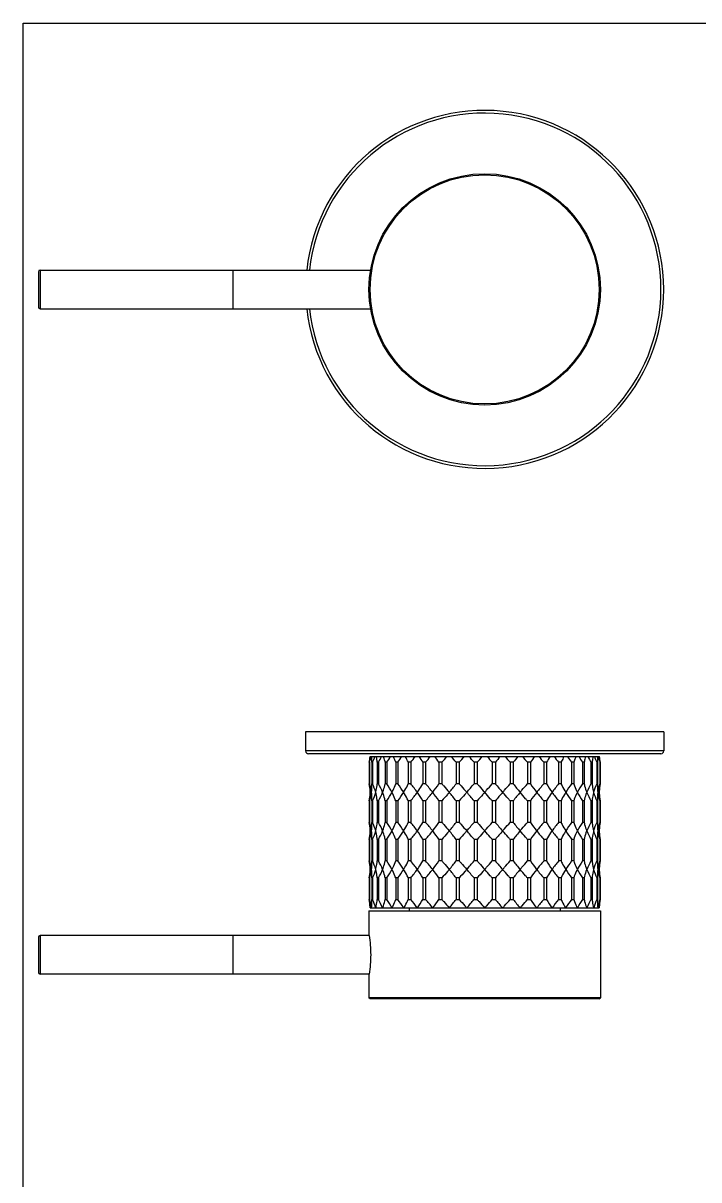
# Model space of a CAD drawing. Header units: millimetres. Extents: x 0 to 594, y 0 to 420.
# Drawn here: x 0 to 122.7, y 210 to 420 of the extents above; entities that cross this region are included whole.
import ezdxf

# ---------------------------------------------------------------- set-up
doc = ezdxf.new("R2010")
doc.units = ezdxf.units.MM
doc.header["$LTSCALE"] = 32.67
doc.layers.get('0').update_dxf_attribs({"linetype": 'CONTINUOUS'})
doc.layers.add('00_COMPONENTI', color=7, linetype='CONTINUOUS')

msp = doc.modelspace()

# ---------------------------------------------------------------- linework, layer by layer
at = {"color": 7, "linetype": 'Continuous'}
for p, q in [((0, 0), (0, 420)), ((0, 420), (594, 420))]:
    msp.add_line(p, q, dxfattribs=at)
at = {"layer": '00_COMPONENTI', "color": 7, "linetype": 'Continuous'}
for p, q in [((2.79, 374.86), (2.79, 368.46)), ((3.09, 375.16), (63.09, 375.16)), ((3.09, 368.16), (63.09, 368.16)), ((51.29, 291.36), (51.29, 287.86)), ((116.29, 291.36), (51.29, 291.36)), ((116.29, 291.36), (116.29, 287.86)), ((115.79, 287.36), (51.79, 287.36)), ((62.84, 285.82), (62.84, 281.89)), ((62.88, 285.82), (62.84, 285.82)), ((62.88, 285.82), (62.88, 281.89)), ((62.98, 286.86), (104.61, 286.86)), ((63.31, 285.82), (63.31, 281.89)), ((63.44, 285.82), (63.31, 285.82)), ((63.44, 285.82), (63.44, 281.89)), ((64.28, 285.82), (64.28, 281.89)), ((64.5, 285.82), (64.28, 285.82)), ((64.5, 285.82), (64.5, 281.89)), ((65.74, 285.82), (65.74, 281.89)), ((66.04, 285.82), (65.74, 285.82)), ((66.04, 285.82), (66.04, 281.89)), ((67.64, 285.82), (67.64, 281.89)), ((68.01, 285.82), (67.64, 285.82)), ((68.01, 285.82), (68.01, 281.89)), ((69.93, 285.82), (69.93, 281.89)), ((70.37, 285.82), (69.93, 285.82)), ((70.37, 285.82), (70.37, 281.89)), ((72.57, 285.82), (72.57, 281.89)), ((73.07, 285.82), (72.57, 285.82)), ((73.07, 285.82), (73.07, 281.89)), ((75.49, 285.82), (75.49, 281.89)), ((76.02, 285.82), (75.49, 285.82)), ((76.02, 285.82), (76.02, 281.89)), ((78.61, 285.82), (78.61, 281.89)), ((79.17, 285.82), (78.61, 285.82)), ((79.17, 285.82), (79.17, 281.89)), ((81.86, 285.82), (81.86, 281.89)), ((82.43, 285.82), (81.86, 285.82)), ((82.43, 285.82), (82.43, 281.89)), ((85.15, 285.82), (85.15, 281.89)), ((85.73, 285.82), (85.15, 285.82)), ((85.73, 285.82), (85.73, 281.89)), ((88.41, 285.82), (88.41, 281.89)), ((88.98, 285.82), (88.41, 285.82)), ((88.98, 285.82), (88.98, 281.89)), ((91.56, 285.82), (91.56, 281.89)), ((92.09, 285.82), (91.56, 285.82)), ((92.09, 285.82), (92.09, 281.89)), ((94.52, 285.82), (94.52, 281.89)), ((95.01, 285.82), (94.52, 285.82)), ((95.01, 285.82), (95.01, 281.89)), ((97.21, 285.82), (97.21, 281.89)), ((97.65, 285.82), (97.21, 285.82)), ((97.65, 285.82), (97.65, 281.89)), ((99.57, 285.82), (99.57, 281.89)), ((99.95, 285.82), (99.57, 285.82)), ((99.95, 285.82), (99.95, 281.89)), ((101.54, 285.82), (101.54, 281.89)), ((101.85, 285.82), (101.54, 285.82)), ((101.85, 285.82), (101.85, 281.89)), ((103.08, 285.82), (103.08, 281.89)), ((103.3, 285.82), (103.08, 285.82)), ((103.3, 285.82), (103.3, 281.89)), ((104.14, 285.82), (104.14, 281.89)), ((104.28, 285.82), (104.14, 285.82)), ((104.28, 285.82), (104.28, 281.89)), ((104.7, 285.82), (104.7, 281.89)), ((104.75, 285.82), (104.7, 285.82)), ((104.75, 285.82), (104.75, 281.89)), ((62.88, 281.89), (62.84, 281.89)), ((63.44, 281.89), (63.31, 281.89)), ((64.5, 281.89), (64.28, 281.89)), ((66.04, 281.89), (65.74, 281.89)), ((68.01, 281.89), (67.64, 281.89)), ((70.37, 281.89), (69.93, 281.89)), ((73.07, 281.89), (72.57, 281.89)), ((76.02, 281.89), (75.49, 281.89)), ((79.17, 281.89), (78.61, 281.89)), ((82.43, 281.89), (81.86, 281.89)), ((85.73, 281.89), (85.15, 281.89)), ((88.98, 281.89), (88.41, 281.89)), ((92.09, 281.89), (91.56, 281.89)), ((95.01, 281.89), (94.52, 281.89)), ((97.65, 281.89), (97.21, 281.89)), ((99.95, 281.89), (99.57, 281.89)), ((101.85, 281.89), (101.54, 281.89)), ((103.3, 281.89), (103.08, 281.89)), ((104.28, 281.89), (104.14, 281.89)), ((104.75, 281.89), (104.7, 281.89)), ((62.84, 278.82), (62.84, 274.89)), ((62.88, 278.82), (62.84, 278.82)), ((62.88, 278.82), (62.88, 274.89)), ((63.31, 278.82), (63.31, 274.89)), ((63.44, 278.82), (63.31, 278.82)), ((63.44, 278.82), (63.44, 274.89)), ((64.28, 278.82), (64.28, 274.89)), ((64.5, 278.82), (64.28, 278.82)), ((64.5, 278.82), (64.5, 274.89)), ((65.74, 278.82), (65.74, 274.89)), ((66.04, 278.82), (65.74, 278.82)), ((66.04, 278.82), (66.04, 274.89)), ((67.64, 278.82), (67.64, 274.89)), ((68.01, 278.82), (67.64, 278.82)), ((68.01, 278.82), (68.01, 274.89)), ((69.93, 278.82), (69.93, 274.89)), ((70.37, 278.82), (69.93, 278.82)), ((70.37, 278.82), (70.37, 274.89)), ((72.57, 278.82), (72.57, 274.89)), ((73.07, 278.82), (72.57, 278.82)), ((73.07, 278.82), (73.07, 274.89)), ((75.49, 278.82), (75.49, 274.89)), ((76.02, 278.82), (75.49, 278.82)), ((76.02, 278.82), (76.02, 274.89)), ((78.61, 278.82), (78.61, 274.89)), ((79.17, 278.82), (78.61, 278.82)), ((79.17, 278.82), (79.17, 274.89)), ((81.86, 278.82), (81.86, 274.89)), ((82.43, 278.82), (81.86, 278.82)), ((82.43, 278.82), (82.43, 274.89)), ((85.15, 278.82), (85.15, 274.89)), ((85.73, 278.82), (85.15, 278.82)), ((85.73, 278.82), (85.73, 274.89)), ((88.41, 278.82), (88.41, 274.89)), ((88.98, 278.82), (88.41, 278.82)), ((88.98, 278.82), (88.98, 274.89)), ((91.56, 278.82), (91.56, 274.89)), ((92.09, 278.82), (91.56, 278.82)), ((92.09, 278.82), (92.09, 274.89)), ((94.52, 278.82), (94.52, 274.89)), ((95.01, 278.82), (94.52, 278.82)), ((95.01, 278.82), (95.01, 274.89)), ((97.21, 278.82), (97.21, 274.89)), ((97.65, 278.82), (97.21, 278.82)), ((97.65, 278.82), (97.65, 274.89)), ((99.57, 278.82), (99.57, 274.89)), ((99.95, 278.82), (99.57, 278.82)), ((99.95, 278.82), (99.95, 274.89)), ((101.54, 278.82), (101.54, 274.89)), ((101.85, 278.82), (101.54, 278.82)), ((101.85, 278.82), (101.85, 274.89)), ((103.08, 278.82), (103.08, 274.89)), ((103.3, 278.82), (103.08, 278.82)), ((103.3, 278.82), (103.3, 274.89)), ((104.14, 278.82), (104.14, 274.89)), ((104.28, 278.82), (104.14, 278.82)), ((104.28, 278.82), (104.28, 274.89)), ((104.7, 278.82), (104.7, 274.89)), ((104.75, 278.82), (104.7, 278.82)), ((104.75, 278.82), (104.75, 274.89)), ((62.88, 274.89), (62.84, 274.89)), ((63.44, 274.89), (63.31, 274.89)), ((64.5, 274.89), (64.28, 274.89)), ((66.04, 274.89), (65.74, 274.89)), ((68.01, 274.89), (67.64, 274.89)), ((70.37, 274.89), (69.93, 274.89)), ((73.07, 274.89), (72.57, 274.89)), ((76.02, 274.89), (75.49, 274.89)), ((79.17, 274.89), (78.61, 274.89)), ((82.43, 274.89), (81.86, 274.89)), ((85.73, 274.89), (85.15, 274.89)), ((88.98, 274.89), (88.41, 274.89)), ((92.09, 274.89), (91.56, 274.89)), ((95.01, 274.89), (94.52, 274.89)), ((97.65, 274.89), (97.21, 274.89)), ((99.95, 274.89), (99.57, 274.89)), ((101.85, 274.89), (101.54, 274.89)), ((103.3, 274.89), (103.08, 274.89)), ((104.28, 274.89), (104.14, 274.89)), ((104.75, 274.89), (104.7, 274.89)), ((62.84, 271.82), (62.84, 267.89)), ((62.88, 271.82), (62.84, 271.82)), ((62.88, 271.82), (62.88, 267.89)), ((63.31, 271.82), (63.31, 267.89)), ((63.44, 271.82), (63.31, 271.82)), ((63.44, 271.82), (63.44, 267.89)), ((64.28, 271.82), (64.28, 267.89)), ((64.5, 271.82), (64.28, 271.82)), ((64.5, 271.82), (64.5, 267.89)), ((65.74, 271.82), (65.74, 267.89)), ((66.04, 271.82), (65.74, 271.82)), ((66.04, 271.82), (66.04, 267.89)), ((67.64, 271.82), (67.64, 267.89)), ((68.01, 271.82), (67.64, 271.82)), ((68.01, 271.82), (68.01, 267.89)), ((69.93, 271.82), (69.93, 267.89)), ((70.37, 271.82), (69.93, 271.82)), ((70.37, 271.82), (70.37, 267.89)), ((72.57, 271.82), (72.57, 267.89)), ((73.07, 271.82), (72.57, 271.82)), ((73.07, 271.82), (73.07, 267.89)), ((75.49, 271.82), (75.49, 267.89)), ((76.02, 271.82), (75.49, 271.82)), ((76.02, 271.82), (76.02, 267.89)), ((78.61, 271.82), (78.61, 267.89)), ((79.17, 271.82), (78.61, 271.82)), ((79.17, 271.82), (79.17, 267.89)), ((81.86, 271.82), (81.86, 267.89)), ((82.43, 271.82), (81.86, 271.82)), ((82.43, 271.82), (82.43, 267.89)), ((85.15, 271.82), (85.15, 267.89)), ((85.73, 271.82), (85.15, 271.82)), ((85.73, 271.82), (85.73, 267.89)), ((88.41, 271.82), (88.41, 267.89)), ((88.98, 271.82), (88.41, 271.82)), ((88.98, 271.82), (88.98, 267.89)), ((91.56, 271.82), (91.56, 267.89)), ((92.09, 271.82), (91.56, 271.82)), ((92.09, 271.82), (92.09, 267.89)), ((94.52, 271.82), (94.52, 267.89)), ((95.01, 271.82), (94.52, 271.82)), ((95.01, 271.82), (95.01, 267.89)), ((97.21, 271.82), (97.21, 267.89)), ((97.65, 271.82), (97.21, 271.82)), ((97.65, 271.82), (97.65, 267.89)), ((99.57, 271.82), (99.57, 267.89)), ((99.95, 271.82), (99.57, 271.82)), ((99.95, 271.82), (99.95, 267.89)), ((101.54, 271.82), (101.54, 267.89)), ((101.85, 271.82), (101.54, 271.82)), ((101.85, 271.82), (101.85, 267.89)), ((103.08, 271.82), (103.08, 267.89)), ((103.3, 271.82), (103.08, 271.82)), ((103.3, 271.82), (103.3, 267.89)), ((104.14, 271.82), (104.14, 267.89)), ((104.28, 271.82), (104.14, 271.82)), ((104.28, 271.82), (104.28, 267.89)), ((104.7, 271.82), (104.7, 267.89)), ((104.75, 271.82), (104.7, 271.82)), ((104.75, 271.82), (104.75, 267.89)), ((62.88, 267.89), (62.84, 267.89)), ((63.44, 267.89), (63.31, 267.89)), ((64.5, 267.89), (64.28, 267.89)), ((66.04, 267.89), (65.74, 267.89)), ((68.01, 267.89), (67.64, 267.89)), ((70.37, 267.89), (69.93, 267.89)), ((73.07, 267.89), (72.57, 267.89)), ((76.02, 267.89), (75.49, 267.89)), ((79.17, 267.89), (78.61, 267.89)), ((82.43, 267.89), (81.86, 267.89)), ((85.73, 267.89), (85.15, 267.89)), ((88.98, 267.89), (88.41, 267.89)), ((92.09, 267.89), (91.56, 267.89)), ((95.01, 267.89), (94.52, 267.89)), ((97.65, 267.89), (97.21, 267.89)), ((99.95, 267.89), (99.57, 267.89)), ((101.85, 267.89), (101.54, 267.89)), ((103.3, 267.89), (103.08, 267.89)), ((104.28, 267.89), (104.14, 267.89)), ((104.75, 267.89), (104.7, 267.89)), ((62.84, 264.82), (62.84, 260.89)), ((62.88, 264.82), (62.84, 264.82)), ((62.88, 264.82), (62.88, 260.89)), ((63.31, 264.82), (63.31, 260.89)), ((63.44, 264.82), (63.31, 264.82)), ((63.44, 264.82), (63.44, 260.89)), ((64.28, 264.82), (64.28, 260.89)), ((64.5, 264.82), (64.28, 264.82)), ((64.5, 264.82), (64.5, 260.89)), ((65.74, 264.82), (65.74, 260.89)), ((66.04, 264.82), (65.74, 264.82)), ((66.04, 264.82), (66.04, 260.89)), ((67.64, 264.82), (67.64, 260.89)), ((68.01, 264.82), (67.64, 264.82)), ((68.01, 264.82), (68.01, 260.89)), ((69.93, 264.82), (69.93, 260.89)), ((70.37, 264.82), (69.93, 264.82)), ((70.37, 264.82), (70.37, 260.89)), ((72.57, 264.82), (72.57, 260.89)), ((73.07, 264.82), (72.57, 264.82)), ((73.07, 264.82), (73.07, 260.89)), ((75.49, 264.82), (75.49, 260.89)), ((76.02, 264.82), (75.49, 264.82)), ((76.02, 264.82), (76.02, 260.89)), ((78.61, 264.82), (78.61, 260.89)), ((79.17, 264.82), (78.61, 264.82)), ((79.17, 264.82), (79.17, 260.89)), ((81.86, 264.82), (81.86, 260.89)), ((82.43, 264.82), (81.86, 264.82)), ((82.43, 264.82), (82.43, 260.89)), ((85.15, 264.82), (85.15, 260.89)), ((85.73, 264.82), (85.15, 264.82)), ((85.73, 264.82), (85.73, 260.89)), ((88.41, 264.82), (88.41, 260.89)), ((88.98, 264.82), (88.41, 264.82)), ((88.98, 264.82), (88.98, 260.89)), ((91.56, 264.82), (91.56, 260.89)), ((92.09, 264.82), (91.56, 264.82)), ((92.09, 264.82), (92.09, 260.89)), ((94.52, 264.82), (94.52, 260.89)), ((95.01, 264.82), (94.52, 264.82)), ((95.01, 264.82), (95.01, 260.89)), ((97.21, 264.82), (97.21, 260.89)), ((97.65, 264.82), (97.21, 264.82)), ((97.65, 264.82), (97.65, 260.89)), ((99.57, 264.82), (99.57, 260.89)), ((99.95, 264.82), (99.57, 264.82)), ((99.95, 264.82), (99.95, 260.89)), ((101.54, 264.82), (101.54, 260.89)), ((101.85, 264.82), (101.54, 264.82)), ((101.85, 264.82), (101.85, 260.89)), ((103.08, 264.82), (103.08, 260.89)), ((103.3, 264.82), (103.08, 264.82)), ((103.3, 264.82), (103.3, 260.89)), ((104.14, 264.82), (104.14, 260.89)), ((104.28, 264.82), (104.14, 264.82)), ((104.28, 264.82), (104.28, 260.89)), ((104.7, 264.82), (104.7, 260.89)), ((104.75, 264.82), (104.7, 264.82)), ((104.75, 264.82), (104.75, 260.89)), ((62.84, 260.89), (62.88, 260.89)), ((63.31, 260.89), (63.44, 260.89)), ((64.28, 260.89), (64.5, 260.89)), ((65.74, 260.89), (66.04, 260.89)), ((67.64, 260.89), (68.01, 260.89)), ((69.93, 260.89), (70.37, 260.89)), ((72.57, 260.89), (73.07, 260.89)), ((75.49, 260.89), (76.02, 260.89)), ((78.61, 260.89), (79.17, 260.89)), ((81.86, 260.89), (82.43, 260.89)), ((85.15, 260.89), (85.73, 260.89)), ((88.41, 260.89), (88.98, 260.89)), ((91.56, 260.89), (92.09, 260.89)), ((94.52, 260.89), (95.01, 260.89)), ((97.21, 260.89), (97.65, 260.89)), ((99.57, 260.89), (99.95, 260.89)), ((101.54, 260.89), (101.85, 260.89)), ((103.08, 260.89), (103.3, 260.89)), ((104.14, 260.89), (104.28, 260.89)), ((104.7, 260.89), (104.75, 260.89)), ((62.79, 258.86), (62.79, 254.41)), ((62.79, 258.86), (104.79, 258.86)), ((62.99, 259.39), (63.24, 259.39)), ((63.14, 259.36), (104.45, 259.36)), ((63.25, 259.39), (64, 259.39)), ((64.02, 259.39), (65.24, 259.39)), ((65.27, 259.39), (66.95, 259.39)), ((66.98, 259.39), (69.06, 259.39)), ((69.11, 259.39), (71.54, 259.39)), ((70.09, 259.36), (70.09, 258.86)), ((71.59, 259.39), (74.32, 259.39)), ((74.38, 259.39), (77.33, 259.39)), ((77.4, 259.39), (80.51, 259.39)), ((80.57, 259.39), (83.76, 259.39)), ((83.82, 259.39), (87.01, 259.39)), ((87.08, 259.39), (90.19, 259.39)), ((90.25, 259.39), (93.21, 259.39)), ((93.26, 259.39), (95.99, 259.39)), ((96.04, 259.39), (98.48, 259.39)), ((97.49, 259.36), (97.49, 258.86)), ((98.52, 259.39), (100.6, 259.39)), ((100.64, 259.39), (102.31, 259.39)), ((102.34, 259.39), (103.56, 259.39)), ((103.58, 259.39), (104.33, 259.39)), ((104.34, 259.39), (104.59, 259.39)), ((104.79, 258.86), (104.79, 243.06)), ((62.8, 254.36), (3.09, 254.36)), ((62.79, 254.41), (62.8, 254.36)), ((2.79, 254.06), (2.79, 247.66)), ((62.8, 247.36), (3.09, 247.36)), ((62.8, 247.36), (62.79, 247.31)), ((62.79, 247.31), (62.79, 243.06)), ((62.99, 242.86), (62.79, 243.06)), ((104.79, 243.06), (62.79, 243.06)), ((104.59, 242.86), (62.99, 242.86)), ((104.59, 242.86), (104.79, 243.06))]:
    msp.add_line(p, q, dxfattribs=at)
at = {"layer": '00_COMPONENTI', "color": 9, "linetype": 'Continuous'}
for p, q in [((3.09, 375.16), (3.09, 368.16)), ((38.09, 375.16), (38.09, 368.16)), ((116.29, 287.86), (51.29, 287.86)), ((3.09, 254.36), (3.09, 247.36)), ((38.09, 254.36), (38.09, 247.36))]:
    msp.add_line(p, q, dxfattribs=at)
at = {"layer": '00_COMPONENTI', "color": 7, "linetype": 'Continuous'}
for radius in [21, 20.8]:
    msp.add_circle((83.79, 371.66), radius, dxfattribs=at)
for centre, radius, start, end in [((83.79, 371.66), 32.5, 186.1825, 173.8175), ((3.09, 374.86), 0.3, 90, 180), ((3.09, 368.46), 0.3, 180, 270), ((51.79, 287.86), 0.5, 180, 270), ((115.79, 287.86), 0.5, 270, 360), ((55.49, 287.34), 7.5, 348.3194, 356.3175), ((55.19, 288.47), 8.14, 341.0075, 348.5732), ((55.7, 286.29), 7.62, 0.0096, 4.2482), ((56.07, 286.29), 7.25, 356.277, 0.0172), ((54.97, 289.83), 9.38, 334.6766, 341.5055), ((54.75, 291.58), 11.33, 329.4506, 335.3682), ((54.42, 293.87), 14.14, 325.3018, 330.2674), ((53.74, 296.92), 18.08, 322.1407, 326.1912), ((55.62, 278.88), 15.91, 25.8713, 30.0993), ((52.26, 301.1), 23.7, 319.8661, 323.0689), ((53.09, 274.12), 22.73, 30.9803, 34.0794), ((49.01, 307.19), 32.18, 318.3912, 320.814), ((46.63, 265.59), 35.25, 35.0321, 37.1162), ((41.46, 317.33), 46.77, 317.6546, 319.3495), ((28.08, 246.19), 64.21, 38.1129, 39.2977), ((21.91, 338.1), 77.54, 317.608, 318.6364), ((-74.4, 153.22), 204.94, 40.3184, 40.6995), ((-115.72, 462.39), 265.41, 318.2979, 318.5969), ((251.29, 434.01), 222.62, 221.3744, 221.7308), ((225.86, 166.99), 183.73, 139.2785, 139.7036), ((145.68, 338.1), 77.54, 221.3636, 222.392), ((138.64, 246.88), 63.11, 140.692, 141.8975), ((124.93, 316.27), 45.18, 220.6205, 222.3753), ((121.14, 265.45), 35.48, 142.8906, 144.9611), ((118.08, 306.76), 31.52, 219.1607, 221.6342), ((114.86, 273.89), 23.16, 145.9498, 148.9905), ((115.12, 300.93), 23.44, 216.9131, 220.1519), ((113.79, 296.87), 18.01, 213.8, 217.8681), ((113.17, 293.87), 14.14, 209.733, 214.6979), ((112.86, 291.59), 11.35, 204.6379, 210.5432), ((112.63, 289.84), 9.39, 198.498, 205.3198), ((111.95, 286.29), 7.68, 175.7693, 179.973), ((111.51, 286.29), 7.25, 179.9828, 183.723), ((112.37, 288.46), 8.11, 191.4151, 199.0042), ((112.09, 287.34), 7.5, 183.6825, 191.6806), ((55.48, 280.37), 7.51, 1.2292, 11.6881), ((55.2, 279.25), 8.13, 7.8493, 18.9993), ((56.07, 281.42), 7.25, 359.9827, 3.723), ((54.98, 277.89), 9.36, 15.2808, 25.3239), ((54.77, 276.15), 11.3, 21.8571, 30.5487), ((54.44, 273.86), 14.11, 27.4108, 34.6997), ((53.76, 270.81), 18.06, 31.9192, 37.8643), ((52.26, 266.62), 23.7, 35.4409, 40.1423), ((48.97, 260.48), 32.24, 38.0633, 41.6199), ((46.42, 302.28), 35.51, 321.873, 324.9604), ((30.75, 319.39), 60.8, 320.0589, 321.9219), ((-36.76, 382.33), 155.43, 318.9986, 319.7447), ((222.57, 397.97), 179.45, 220.3052, 220.9515), ((138.31, 320.58), 62.69, 218.1062, 219.913), ((121.08, 302.22), 35.41, 215.0351, 218.1315), ((119.3, 259.91), 33.12, 138.4277, 141.889), ((114.87, 293.83), 23.17, 210.996, 215.541), ((115.56, 266.43), 23.99, 139.8868, 144.5301), ((113.86, 270.79), 18.1, 142.1419, 148.0746), ((113.09, 273.9), 14.04, 145.2837, 152.6059), ((112.74, 276.19), 11.22, 149.4199, 158.1742), ((112.55, 277.91), 9.31, 154.6492, 164.7461), ((111.51, 281.42), 7.25, 176.277, 180.0173), ((112.01, 281.42), 7.75, 180.0295, 187.919), ((112.4, 279.25), 8.14, 161.0068, 172.1447), ((112.1, 280.37), 7.51, 168.3119, 178.7708), ((55.48, 280.34), 7.51, 348.3119, 358.7708), ((55.19, 281.47), 8.14, 341.0068, 352.1447), ((55.26, 280.36), 7.73, 358.6942, 1.3058), ((55.58, 279.29), 7.75, 0.0295, 7.919), ((55.03, 282.81), 9.31, 334.6492, 344.7461), ((54.85, 284.53), 11.22, 329.4199, 338.1742), ((54.5, 286.82), 14.04, 325.2837, 332.6059), ((53.73, 289.93), 18.1, 322.1419, 328.0746), ((52.02, 294.28), 23.99, 319.8868, 324.5301), ((52.71, 266.89), 23.17, 30.996, 35.541), ((48.29, 300.8), 33.12, 318.4277, 321.889), ((46.5, 258.5), 35.41, 35.0351, 38.1315), ((29.28, 240.13), 62.69, 38.1062, 39.913), ((-54.99, 162.75), 179.45, 40.3052, 40.9515), ((204.35, 178.38), 155.43, 138.9986, 139.7447), ((136.84, 241.32), 60.8, 140.0589, 141.9219), ((121.17, 258.43), 35.51, 141.873, 144.9604), ((118.62, 300.23), 32.24, 218.0633, 221.6199), ((115.32, 294.1), 23.7, 215.4409, 220.1423), ((113.83, 289.91), 18.06, 211.9192, 217.8643), ((113.14, 286.85), 14.11, 207.4108, 214.6997), ((112.81, 284.56), 11.3, 201.8571, 210.5487), ((112.6, 282.82), 9.36, 195.2808, 205.3239), ((112.39, 281.47), 8.13, 187.8493, 198.9993), ((112.32, 280.36), 7.73, 178.6942, 181.3058), ((112.1, 280.34), 7.51, 181.2292, 191.6881), ((56.07, 279.29), 7.25, 356.277, 0.0173), ((111.51, 279.29), 7.25, 179.9827, 183.723), ((55.48, 273.37), 7.51, 1.2292, 11.6881), ((55.48, 273.34), 7.51, 348.3119, 358.7708), ((55.2, 272.25), 8.13, 7.8493, 18.9993), ((55.19, 274.47), 8.14, 341.0068, 352.1447), ((55.26, 273.36), 7.73, 358.6942, 1.3058), ((55.58, 272.29), 7.75, 0.0295, 7.919), ((56.07, 274.42), 7.25, 359.9827, 3.723), ((54.98, 270.89), 9.36, 15.2808, 25.3239), ((55.03, 275.81), 9.31, 334.6492, 344.7461), ((54.77, 269.15), 11.3, 21.8571, 30.5487), ((54.85, 277.53), 11.22, 329.4199, 338.1742), ((54.44, 266.86), 14.11, 27.4108, 34.6997), ((54.5, 279.82), 14.04, 325.2837, 332.6059), ((53.76, 263.81), 18.06, 31.9192, 37.8643), ((53.73, 282.93), 18.1, 322.1419, 328.0746), ((52.26, 259.62), 23.7, 35.4409, 40.1423), ((52.02, 287.28), 23.99, 319.8868, 324.5301), ((52.71, 259.89), 23.17, 30.996, 35.541), ((48.97, 253.48), 32.24, 38.0633, 41.6199), ((48.29, 293.8), 33.12, 318.4277, 321.889), ((46.42, 295.28), 35.51, 321.873, 324.9604), ((46.5, 251.5), 35.41, 35.0351, 38.1315), ((30.75, 312.39), 60.8, 320.0589, 321.9219), ((29.28, 233.13), 62.69, 38.1062, 39.913), ((-36.76, 375.33), 155.43, 318.9986, 319.7447), ((-54.99, 155.75), 179.45, 40.3052, 40.9515), ((222.57, 390.97), 179.45, 220.3052, 220.9515), ((204.35, 171.38), 155.43, 138.9986, 139.7447), ((138.31, 313.58), 62.69, 218.1062, 219.913), ((136.84, 234.32), 60.8, 140.0589, 141.9219), ((121.08, 295.22), 35.41, 215.0351, 218.1315), ((121.17, 251.43), 35.51, 141.873, 144.9604), ((119.3, 252.91), 33.12, 138.4277, 141.889), ((118.62, 293.23), 32.24, 218.0633, 221.6199), ((114.87, 286.83), 23.17, 210.996, 215.541), ((115.56, 259.43), 23.99, 139.8868, 144.5301), ((115.32, 287.1), 23.7, 215.4409, 220.1423), ((113.86, 263.79), 18.1, 142.1419, 148.0746), ((113.83, 282.91), 18.06, 211.9192, 217.8643), ((113.09, 266.9), 14.04, 145.2837, 152.6059), ((113.14, 279.85), 14.11, 207.4108, 214.6997), ((112.74, 269.19), 11.22, 149.4199, 158.1742), ((112.81, 277.56), 11.3, 201.8571, 210.5487), ((112.55, 270.91), 9.31, 154.6492, 164.7461), ((112.6, 275.82), 9.36, 195.2808, 205.3239), ((111.51, 274.42), 7.25, 176.277, 180.0173), ((112.01, 274.42), 7.75, 180.0295, 187.919), ((112.4, 272.25), 8.14, 161.0068, 172.1447), ((112.39, 274.47), 8.13, 187.8493, 198.9993), ((112.1, 273.37), 7.51, 168.3119, 178.7708), ((112.32, 273.36), 7.73, 178.6942, 181.3058), ((112.1, 273.34), 7.51, 181.2292, 191.6881), ((56.07, 272.29), 7.25, 356.277, 0.0173), ((111.51, 272.29), 7.25, 179.9827, 183.723), ((55.48, 266.37), 7.51, 1.2292, 11.6881), ((55.2, 265.25), 8.13, 7.8493, 18.9993), ((56.07, 267.42), 7.25, 359.9827, 3.723), ((54.98, 263.89), 9.36, 15.2808, 25.3239), ((54.77, 262.15), 11.3, 21.8571, 30.5487), ((54.44, 259.86), 14.11, 27.4108, 34.6997), ((53.76, 256.81), 18.06, 31.9192, 37.8643), ((52.26, 252.62), 23.7, 35.4409, 40.1423), ((48.97, 246.48), 32.24, 38.0633, 41.6199), ((46.42, 288.28), 35.51, 321.873, 324.9604), ((30.75, 305.39), 60.8, 320.0589, 321.9219), ((-36.76, 368.33), 155.43, 318.9986, 319.7447), ((222.57, 383.97), 179.45, 220.3052, 220.9515), ((138.31, 306.58), 62.69, 218.1062, 219.913), ((121.08, 288.22), 35.41, 215.0351, 218.1315), ((119.3, 245.91), 33.12, 138.4277, 141.889), ((114.87, 279.83), 23.17, 210.996, 215.541), ((115.56, 252.43), 23.99, 139.8868, 144.5301), ((113.86, 256.79), 18.1, 142.1419, 148.0746), ((113.09, 259.9), 14.04, 145.2837, 152.6059), ((112.74, 262.19), 11.22, 149.4199, 158.1742), ((112.55, 263.91), 9.31, 154.6492, 164.7461), ((111.51, 267.42), 7.25, 176.277, 180.0173), ((112.01, 267.42), 7.75, 180.0295, 187.919), ((112.4, 265.25), 8.14, 161.0068, 172.1447), ((112.1, 266.37), 7.51, 168.3119, 178.7708), ((55.48, 266.34), 7.51, 348.3119, 358.7708), ((55.19, 267.47), 8.14, 341.0068, 352.1447), ((55.26, 266.36), 7.73, 358.6942, 1.3058), ((55.58, 265.29), 7.75, 0.0295, 7.919), ((56.07, 265.29), 7.25, 356.277, 0.0173), ((55.03, 268.81), 9.31, 334.6492, 344.7461), ((54.85, 270.53), 11.22, 329.4199, 338.1742), ((54.5, 272.82), 14.04, 325.2837, 332.6059), ((53.73, 275.93), 18.1, 322.1419, 328.0746), ((52.02, 280.28), 23.99, 319.8868, 324.5301), ((52.71, 252.89), 23.17, 30.996, 35.541), ((48.29, 286.8), 33.12, 318.4277, 321.889), ((46.5, 244.5), 35.41, 35.0351, 38.1315), ((29.28, 226.13), 62.69, 38.1062, 39.913), ((-54.99, 148.75), 179.45, 40.3052, 40.9515), ((204.35, 164.38), 155.43, 138.9986, 139.7447), ((136.84, 227.32), 60.8, 140.0589, 141.9219), ((121.17, 244.43), 35.51, 141.873, 144.9604), ((118.62, 286.23), 32.24, 218.0633, 221.6199), ((115.32, 280.1), 23.7, 215.4409, 220.1423), ((113.83, 275.91), 18.06, 211.9192, 217.8643), ((113.14, 272.85), 14.11, 207.4108, 214.6997), ((112.81, 270.56), 11.3, 201.8571, 210.5487), ((112.6, 268.82), 9.36, 195.2808, 205.3239), ((111.51, 265.29), 7.25, 179.9827, 183.723), ((112.39, 267.47), 8.13, 187.8493, 198.9993), ((112.32, 266.36), 7.73, 178.6942, 181.3058), ((112.1, 266.34), 7.51, 181.2292, 191.6881), ((55.49, 259.37), 7.5, 1.4729, 11.6895), ((55.2, 258.25), 8.13, 8.1117, 18.9995), ((55.48, 260.43), 7.84, 352.3981, 359.924), ((56.07, 260.42), 7.25, 359.9828, 3.7229), ((54.98, 256.89), 9.36, 15.5179, 25.3233), ((54.77, 255.15), 11.3, 22.062, 30.5481), ((54.44, 252.86), 14.11, 27.5815, 34.6994), ((53.76, 249.81), 18.06, 32.0569, 37.8645), ((52.27, 245.63), 23.68, 35.5481, 40.143), ((52.33, 273.08), 23.63, 324.6131, 328.9588), ((49.01, 239.52), 32.19, 38.1425, 41.6211), ((46.41, 281.29), 35.52, 321.9491, 324.9601), ((30.6, 298.51), 60.98, 320.1073, 321.9196), ((-38.15, 362.52), 157.25, 319.0214, 319.7411), ((223.86, 378.07), 181.14, 220.3064, 220.9312), ((138.4, 299.66), 62.82, 218.1068, 219.8663), ((121.08, 281.22), 35.4, 215.035, 218.0559), ((119.25, 238.96), 33.06, 138.4249, 141.8116), ((114.85, 272.81), 23.14, 210.9948, 215.4333), ((115.55, 245.44), 23.98, 139.8854, 144.4235), ((113.86, 249.79), 18.1, 142.1423, 147.9363), ((113.1, 252.89), 14.05, 145.2859, 152.4332), ((112.75, 255.18), 11.23, 149.4233, 157.9666), ((112.56, 256.91), 9.31, 154.6524, 164.5063), ((111.51, 260.42), 7.25, 176.2771, 180.0172), ((112, 260.42), 7.74, 180.0277, 187.6502), ((112.4, 258.25), 8.14, 161.0076, 171.8811), ((112.1, 259.37), 7.5, 168.3105, 178.5271), ((55.26, 259.36), 7.73, 0.2732, 1.5476), ((63.14, 259.66), 0.3, 241.3081, 270), ((63.25, 259.6), 0.208, 268.5981, 271.4019), ((64.01, 260.21), 0.812, 269.2908, 270.7092), ((65.26, 261.15), 1.75, 269.5173, 270.4827), ((66.96, 262.33), 2.94, 269.6272, 270.3728), ((69.08, 263.64), 4.25, 269.6901, 270.3099), ((71.57, 264.96), 5.56, 269.7292, 270.2708), ((74.35, 266.14), 6.75, 269.7541, 270.2459), ((77.36, 267.08), 7.69, 269.7696, 270.2304), ((80.54, 267.69), 8.29, 269.7781, 270.2219), ((83.79, 267.89), 8.5, 269.7809, 270.2191), ((87.05, 267.69), 8.29, 269.7781, 270.2219), ((90.22, 267.08), 7.69, 269.7696, 270.2304), ((93.23, 266.14), 6.75, 269.7541, 270.2459), ((96.02, 264.96), 5.56, 269.7292, 270.2708), ((98.5, 263.64), 4.25, 269.6901, 270.3099), ((100.62, 262.33), 2.94, 269.6272, 270.3728), ((102.32, 261.15), 1.75, 269.5173, 270.4827), ((103.57, 260.21), 0.812, 269.2908, 270.7092), ((104.34, 259.6), 0.208, 268.5981, 271.4019), ((104.45, 259.66), 0.3, 270, 298.6919), ((112.32, 259.36), 7.73, 178.4524, 179.7268), ((3.09, 254.06), 0.3, 90, 180), ((3.09, 247.66), 0.3, 180, 270)]:
    msp.add_arc(centre, radius, start, end, dxfattribs=at)
at = {"layer": '00_COMPONENTI', "color": 9, "linetype": 'Continuous'}
msp.add_arc((83.79, 371.66), 32, 186.2794, 173.7206, dxfattribs=at)
at = {"layer": '00_COMPONENTI', "color": 7, "linetype": 'Continuous'}
for points, knots in [([(64.28, 285.82), (64.27, 285.91), (64.24, 286.25), (64.18, 286.6), (64.13, 286.86)], [0, 0, 0, 0, 0.246826, 1, 1, 1, 1]), ([(65.74, 285.82), (65.72, 285.91), (65.64, 286.26), (65.53, 286.6), (65.44, 286.86)], [0, 0, 0, 0, 0.245552, 1, 1, 1, 1]), ([(67.64, 285.82), (67.61, 285.91), (67.48, 286.26), (67.33, 286.6), (67.21, 286.86)], [0, 0, 0, 0, 0.244898, 1, 1, 1, 1]), ([(98.2, 286.86), (98.15, 286.77), (97.96, 286.43), (97.78, 286.08), (97.65, 285.82)], [0, 0, 0, 0, 0.255024, 1, 1, 1, 1]), ([(100.37, 286.86), (100.33, 286.77), (100.18, 286.43), (100.04, 286.08), (99.95, 285.82)], [0, 0, 0, 0, 0.25503, 1, 1, 1, 1]), ([(102.14, 286.86), (102.11, 286.77), (102, 286.43), (101.9, 286.08), (101.85, 285.82)], [0, 0, 0, 0, 0.254465, 1, 1, 1, 1]), ([(103.45, 286.86), (103.43, 286.77), (103.37, 286.43), (103.32, 286.08), (103.3, 285.82)], [0, 0, 0, 0, 0.253286, 1, 1, 1, 1]), ([(63.25, 280.36), (63.26, 280.45), (63.3, 280.8), (63.32, 281.15), (63.32, 281.42)], [0, 0, 0, 0, 0.251731, 1, 1, 1, 1]), ([(64.01, 280.36), (64.04, 280.49), (64.17, 280.99), (64.25, 281.51), (64.28, 281.89)], [0, 0, 0, 0, 0.254829, 1, 1, 1, 1]), ([(65.26, 280.36), (65.31, 280.49), (65.5, 280.99), (65.65, 281.5), (65.74, 281.89)], [0, 0, 0, 0, 0.256391, 1, 1, 1, 1]), ([(66.96, 280.36), (67.03, 280.49), (67.28, 280.99), (67.5, 281.5), (67.64, 281.89)], [0, 0, 0, 0, 0.257074, 1, 1, 1, 1]), ([(69.08, 280.36), (69.16, 280.49), (69.47, 280.99), (69.75, 281.5), (69.93, 281.89)], [0, 0, 0, 0, 0.256969, 1, 1, 1, 1]), ([(71.57, 280.36), (71.66, 280.49), (72.01, 280.99), (72.34, 281.5), (72.57, 281.89)], [0, 0, 0, 0, 0.256272, 1, 1, 1, 1]), ([(76.02, 281.89), (76.14, 281.77), (76.59, 281.26), (77.04, 280.75), (77.36, 280.36)], [0, 0, 0, 0, 0.251681, 1, 1, 1, 1]), ([(79.17, 281.89), (79.29, 281.77), (79.75, 281.26), (80.2, 280.75), (80.54, 280.36)], [0, 0, 0, 0, 0.250222, 1, 1, 1, 1]), ([(82.43, 281.89), (82.55, 281.77), (83, 281.26), (83.45, 280.74), (83.79, 280.36)], [0, 0, 0, 0, 0.248708, 1, 1, 1, 1]), ([(83.79, 280.36), (83.91, 280.49), (84.36, 281), (84.81, 281.51), (85.15, 281.89)], [0, 0, 0, 0, 0.250906, 1, 1, 1, 1]), ([(87.05, 280.36), (87.16, 280.49), (87.61, 281), (88.07, 281.51), (88.41, 281.89)], [0, 0, 0, 0, 0.249422, 1, 1, 1, 1]), ([(90.22, 280.36), (90.33, 280.49), (90.77, 281.01), (91.22, 281.52), (91.56, 281.89)], [0, 0, 0, 0, 0.248003, 1, 1, 1, 1]), ([(97.65, 281.89), (97.71, 281.77), (97.97, 281.24), (98.27, 280.73), (98.5, 280.36)], [0, 0, 0, 0, 0.242761, 1, 1, 1, 1]), ([(99.95, 281.89), (99.99, 281.77), (100.19, 281.24), (100.42, 280.73), (100.62, 280.36)], [0, 0, 0, 0, 0.242791, 1, 1, 1, 1]), ([(101.85, 281.89), (101.87, 281.77), (102, 281.24), (102.17, 280.73), (102.32, 280.36)], [0, 0, 0, 0, 0.243653, 1, 1, 1, 1]), ([(103.3, 281.89), (103.31, 281.77), (103.37, 281.25), (103.47, 280.74), (103.57, 280.36)], [0, 0, 0, 0, 0.245406, 1, 1, 1, 1]), ([(64.28, 278.82), (64.27, 278.95), (64.22, 279.47), (64.11, 279.98), (64.01, 280.36)], [0, 0, 0, 0, 0.245406, 1, 1, 1, 1]), ([(65.74, 278.82), (65.71, 278.95), (65.58, 279.47), (65.41, 279.98), (65.26, 280.36)], [0, 0, 0, 0, 0.243653, 1, 1, 1, 1]), ([(67.64, 278.82), (67.59, 278.95), (67.39, 279.47), (67.16, 279.98), (66.96, 280.36)], [0, 0, 0, 0, 0.242791, 1, 1, 1, 1]), ([(69.93, 278.82), (69.87, 278.95), (69.61, 279.47), (69.32, 279.98), (69.08, 280.36)], [0, 0, 0, 0, 0.242761, 1, 1, 1, 1]), ([(77.36, 280.36), (77.26, 280.23), (76.82, 279.71), (76.37, 279.2), (76.02, 278.82)], [0, 0, 0, 0, 0.248003, 1, 1, 1, 1]), ([(80.54, 280.36), (80.43, 280.23), (79.97, 279.71), (79.52, 279.2), (79.17, 278.82)], [0, 0, 0, 0, 0.249422, 1, 1, 1, 1]), ([(83.79, 280.36), (83.68, 280.23), (83.23, 279.72), (82.77, 279.2), (82.43, 278.82)], [0, 0, 0, 0, 0.250906, 1, 1, 1, 1]), ([(85.15, 278.82), (85.04, 278.95), (84.58, 279.46), (84.13, 279.97), (83.79, 280.36)], [0, 0, 0, 0, 0.248708, 1, 1, 1, 1]), ([(88.41, 278.82), (88.3, 278.95), (87.84, 279.46), (87.38, 279.97), (87.05, 280.36)], [0, 0, 0, 0, 0.250222, 1, 1, 1, 1]), ([(91.56, 278.82), (91.44, 278.95), (90.99, 279.45), (90.55, 279.97), (90.22, 280.36)], [0, 0, 0, 0, 0.251681, 1, 1, 1, 1]), ([(96.02, 280.36), (95.93, 280.23), (95.58, 279.73), (95.24, 279.21), (95.01, 278.82)], [0, 0, 0, 0, 0.256272, 1, 1, 1, 1]), ([(98.5, 280.36), (98.42, 280.23), (98.12, 279.73), (97.84, 279.21), (97.65, 278.82)], [0, 0, 0, 0, 0.256969, 1, 1, 1, 1]), ([(100.62, 280.36), (100.55, 280.23), (100.3, 279.73), (100.09, 279.21), (99.95, 278.82)], [0, 0, 0, 0, 0.257074, 1, 1, 1, 1]), ([(102.32, 280.36), (102.27, 280.23), (102.08, 279.73), (101.93, 279.21), (101.85, 278.82)], [0, 0, 0, 0, 0.256391, 1, 1, 1, 1]), ([(103.57, 280.36), (103.54, 280.23), (103.41, 279.72), (103.33, 279.21), (103.3, 278.82)], [0, 0, 0, 0, 0.254829, 1, 1, 1, 1]), ([(104.34, 280.36), (104.32, 280.27), (104.28, 279.92), (104.26, 279.56), (104.26, 279.29)], [0, 0, 0, 0, 0.251731, 1, 1, 1, 1]), ([(63.25, 273.36), (63.26, 273.45), (63.3, 273.8), (63.32, 274.15), (63.32, 274.42)], [0, 0, 0, 0, 0.251731, 1, 1, 1, 1]), ([(64.01, 273.36), (64.04, 273.49), (64.17, 273.99), (64.25, 274.51), (64.28, 274.89)], [0, 0, 0, 0, 0.254829, 1, 1, 1, 1]), ([(64.28, 271.82), (64.27, 271.95), (64.22, 272.47), (64.11, 272.98), (64.01, 273.36)], [0, 0, 0, 0, 0.245406, 1, 1, 1, 1]), ([(65.26, 273.36), (65.31, 273.49), (65.5, 273.99), (65.65, 274.5), (65.74, 274.89)], [0, 0, 0, 0, 0.256391, 1, 1, 1, 1]), ([(65.74, 271.82), (65.71, 271.95), (65.58, 272.47), (65.41, 272.98), (65.26, 273.36)], [0, 0, 0, 0, 0.243653, 1, 1, 1, 1]), ([(66.96, 273.36), (67.03, 273.49), (67.28, 273.99), (67.5, 274.5), (67.64, 274.89)], [0, 0, 0, 0, 0.257074, 1, 1, 1, 1]), ([(67.64, 271.82), (67.59, 271.95), (67.39, 272.47), (67.16, 272.98), (66.96, 273.36)], [0, 0, 0, 0, 0.242791, 1, 1, 1, 1]), ([(69.08, 273.36), (69.16, 273.49), (69.47, 273.99), (69.75, 274.5), (69.93, 274.89)], [0, 0, 0, 0, 0.256969, 1, 1, 1, 1]), ([(69.93, 271.82), (69.87, 271.95), (69.61, 272.47), (69.32, 272.98), (69.08, 273.36)], [0, 0, 0, 0, 0.242761, 1, 1, 1, 1]), ([(71.57, 273.36), (71.66, 273.49), (72.01, 273.99), (72.34, 274.5), (72.57, 274.89)], [0, 0, 0, 0, 0.256272, 1, 1, 1, 1]), ([(76.02, 274.89), (76.14, 274.77), (76.59, 274.26), (77.04, 273.75), (77.36, 273.36)], [0, 0, 0, 0, 0.251681, 1, 1, 1, 1]), ([(77.36, 273.36), (77.26, 273.23), (76.82, 272.71), (76.37, 272.2), (76.02, 271.82)], [0, 0, 0, 0, 0.248003, 1, 1, 1, 1]), ([(79.17, 274.89), (79.29, 274.77), (79.75, 274.26), (80.2, 273.75), (80.54, 273.36)], [0, 0, 0, 0, 0.250222, 1, 1, 1, 1]), ([(80.54, 273.36), (80.43, 273.23), (79.97, 272.71), (79.52, 272.2), (79.17, 271.82)], [0, 0, 0, 0, 0.249422, 1, 1, 1, 1]), ([(82.43, 274.89), (82.55, 274.77), (83, 274.26), (83.45, 273.74), (83.79, 273.36)], [0, 0, 0, 0, 0.248708, 1, 1, 1, 1]), ([(83.79, 273.36), (83.68, 273.23), (83.23, 272.72), (82.77, 272.2), (82.43, 271.82)], [0, 0, 0, 0, 0.250906, 1, 1, 1, 1]), ([(83.79, 273.36), (83.91, 273.49), (84.36, 274), (84.81, 274.51), (85.15, 274.89)], [0, 0, 0, 0, 0.250906, 1, 1, 1, 1]), ([(85.15, 271.82), (85.04, 271.95), (84.58, 272.46), (84.13, 272.97), (83.79, 273.36)], [0, 0, 0, 0, 0.248708, 1, 1, 1, 1]), ([(87.05, 273.36), (87.16, 273.49), (87.61, 274), (88.07, 274.51), (88.41, 274.89)], [0, 0, 0, 0, 0.249422, 1, 1, 1, 1]), ([(88.41, 271.82), (88.3, 271.95), (87.84, 272.46), (87.38, 272.97), (87.05, 273.36)], [0, 0, 0, 0, 0.250222, 1, 1, 1, 1]), ([(90.22, 273.36), (90.33, 273.49), (90.77, 274.01), (91.22, 274.52), (91.56, 274.89)], [0, 0, 0, 0, 0.248003, 1, 1, 1, 1]), ([(91.56, 271.82), (91.44, 271.95), (90.99, 272.45), (90.55, 272.97), (90.22, 273.36)], [0, 0, 0, 0, 0.251681, 1, 1, 1, 1]), ([(96.02, 273.36), (95.93, 273.23), (95.58, 272.73), (95.24, 272.21), (95.01, 271.82)], [0, 0, 0, 0, 0.256272, 1, 1, 1, 1]), ([(97.65, 274.89), (97.71, 274.77), (97.97, 274.24), (98.27, 273.73), (98.5, 273.36)], [0, 0, 0, 0, 0.242761, 1, 1, 1, 1]), ([(98.5, 273.36), (98.42, 273.23), (98.12, 272.73), (97.84, 272.21), (97.65, 271.82)], [0, 0, 0, 0, 0.256969, 1, 1, 1, 1]), ([(99.95, 274.89), (99.99, 274.77), (100.19, 274.24), (100.42, 273.73), (100.62, 273.36)], [0, 0, 0, 0, 0.242791, 1, 1, 1, 1]), ([(100.62, 273.36), (100.55, 273.23), (100.3, 272.73), (100.09, 272.21), (99.95, 271.82)], [0, 0, 0, 0, 0.257074, 1, 1, 1, 1]), ([(101.85, 274.89), (101.87, 274.77), (102, 274.24), (102.17, 273.73), (102.32, 273.36)], [0, 0, 0, 0, 0.243653, 1, 1, 1, 1]), ([(102.32, 273.36), (102.27, 273.23), (102.08, 272.73), (101.93, 272.21), (101.85, 271.82)], [0, 0, 0, 0, 0.256391, 1, 1, 1, 1]), ([(103.3, 274.89), (103.31, 274.77), (103.37, 274.25), (103.47, 273.74), (103.57, 273.36)], [0, 0, 0, 0, 0.245406, 1, 1, 1, 1]), ([(103.57, 273.36), (103.54, 273.23), (103.41, 272.72), (103.33, 272.21), (103.3, 271.82)], [0, 0, 0, 0, 0.254829, 1, 1, 1, 1]), ([(104.34, 273.36), (104.32, 273.27), (104.28, 272.92), (104.26, 272.56), (104.26, 272.29)], [0, 0, 0, 0, 0.251731, 1, 1, 1, 1]), ([(63.25, 266.36), (63.26, 266.45), (63.3, 266.8), (63.32, 267.15), (63.32, 267.42)], [0, 0, 0, 0, 0.251731, 1, 1, 1, 1]), ([(64.01, 266.36), (64.04, 266.49), (64.17, 266.99), (64.25, 267.51), (64.28, 267.89)], [0, 0, 0, 0, 0.254829, 1, 1, 1, 1]), ([(65.26, 266.36), (65.31, 266.49), (65.5, 266.99), (65.65, 267.5), (65.74, 267.89)], [0, 0, 0, 0, 0.256391, 1, 1, 1, 1]), ([(66.96, 266.36), (67.03, 266.49), (67.28, 266.99), (67.5, 267.5), (67.64, 267.89)], [0, 0, 0, 0, 0.257074, 1, 1, 1, 1]), ([(69.08, 266.36), (69.16, 266.49), (69.47, 266.99), (69.75, 267.5), (69.93, 267.89)], [0, 0, 0, 0, 0.256969, 1, 1, 1, 1]), ([(71.57, 266.36), (71.66, 266.49), (72.01, 266.99), (72.34, 267.5), (72.57, 267.89)], [0, 0, 0, 0, 0.256272, 1, 1, 1, 1]), ([(76.02, 267.89), (76.14, 267.77), (76.59, 267.26), (77.04, 266.75), (77.36, 266.36)], [0, 0, 0, 0, 0.251681, 1, 1, 1, 1]), ([(79.17, 267.89), (79.29, 267.77), (79.75, 267.26), (80.2, 266.75), (80.54, 266.36)], [0, 0, 0, 0, 0.250222, 1, 1, 1, 1]), ([(82.43, 267.89), (82.55, 267.77), (83, 267.26), (83.45, 266.74), (83.79, 266.36)], [0, 0, 0, 0, 0.248708, 1, 1, 1, 1]), ([(83.79, 266.36), (83.91, 266.49), (84.36, 267), (84.81, 267.51), (85.15, 267.89)], [0, 0, 0, 0, 0.250906, 1, 1, 1, 1]), ([(87.05, 266.36), (87.16, 266.49), (87.61, 267), (88.07, 267.51), (88.41, 267.89)], [0, 0, 0, 0, 0.249422, 1, 1, 1, 1]), ([(90.22, 266.36), (90.33, 266.49), (90.77, 267.01), (91.22, 267.52), (91.56, 267.89)], [0, 0, 0, 0, 0.248003, 1, 1, 1, 1]), ([(97.65, 267.89), (97.71, 267.77), (97.97, 267.24), (98.27, 266.73), (98.5, 266.36)], [0, 0, 0, 0, 0.242761, 1, 1, 1, 1]), ([(99.95, 267.89), (99.99, 267.77), (100.19, 267.24), (100.42, 266.73), (100.62, 266.36)], [0, 0, 0, 0, 0.242791, 1, 1, 1, 1]), ([(101.85, 267.89), (101.87, 267.77), (102, 267.24), (102.17, 266.73), (102.32, 266.36)], [0, 0, 0, 0, 0.243653, 1, 1, 1, 1]), ([(103.3, 267.89), (103.31, 267.77), (103.37, 267.25), (103.47, 266.74), (103.57, 266.36)], [0, 0, 0, 0, 0.245406, 1, 1, 1, 1]), ([(64.28, 264.82), (64.27, 264.95), (64.22, 265.47), (64.11, 265.98), (64.01, 266.36)], [0, 0, 0, 0, 0.245406, 1, 1, 1, 1]), ([(65.74, 264.82), (65.71, 264.95), (65.58, 265.47), (65.41, 265.98), (65.26, 266.36)], [0, 0, 0, 0, 0.243653, 1, 1, 1, 1]), ([(67.64, 264.82), (67.59, 264.95), (67.39, 265.47), (67.16, 265.98), (66.96, 266.36)], [0, 0, 0, 0, 0.242791, 1, 1, 1, 1]), ([(69.93, 264.82), (69.87, 264.95), (69.61, 265.47), (69.32, 265.98), (69.08, 266.36)], [0, 0, 0, 0, 0.242761, 1, 1, 1, 1]), ([(77.36, 266.36), (77.26, 266.23), (76.82, 265.71), (76.37, 265.2), (76.02, 264.82)], [0, 0, 0, 0, 0.248003, 1, 1, 1, 1]), ([(80.54, 266.36), (80.43, 266.23), (79.97, 265.71), (79.52, 265.2), (79.17, 264.82)], [0, 0, 0, 0, 0.249422, 1, 1, 1, 1]), ([(83.79, 266.36), (83.68, 266.23), (83.23, 265.72), (82.77, 265.2), (82.43, 264.82)], [0, 0, 0, 0, 0.250906, 1, 1, 1, 1]), ([(85.15, 264.82), (85.04, 264.95), (84.58, 265.46), (84.13, 265.97), (83.79, 266.36)], [0, 0, 0, 0, 0.248708, 1, 1, 1, 1]), ([(88.41, 264.82), (88.3, 264.95), (87.84, 265.46), (87.38, 265.97), (87.05, 266.36)], [0, 0, 0, 0, 0.250222, 1, 1, 1, 1]), ([(91.56, 264.82), (91.44, 264.95), (90.99, 265.45), (90.55, 265.97), (90.22, 266.36)], [0, 0, 0, 0, 0.251681, 1, 1, 1, 1]), ([(96.02, 266.36), (95.93, 266.23), (95.58, 265.73), (95.24, 265.21), (95.01, 264.82)], [0, 0, 0, 0, 0.256272, 1, 1, 1, 1]), ([(98.5, 266.36), (98.42, 266.23), (98.12, 265.73), (97.84, 265.21), (97.65, 264.82)], [0, 0, 0, 0, 0.256969, 1, 1, 1, 1]), ([(100.62, 266.36), (100.55, 266.23), (100.3, 265.73), (100.09, 265.21), (99.95, 264.82)], [0, 0, 0, 0, 0.257074, 1, 1, 1, 1]), ([(102.32, 266.36), (102.27, 266.23), (102.08, 265.73), (101.93, 265.21), (101.85, 264.82)], [0, 0, 0, 0, 0.256391, 1, 1, 1, 1]), ([(103.57, 266.36), (103.54, 266.23), (103.41, 265.72), (103.33, 265.21), (103.3, 264.82)], [0, 0, 0, 0, 0.254829, 1, 1, 1, 1]), ([(104.34, 266.36), (104.32, 266.27), (104.28, 265.92), (104.26, 265.56), (104.26, 265.29)], [0, 0, 0, 0, 0.251731, 1, 1, 1, 1]), ([(64.02, 259.39), (64.05, 259.52), (64.17, 260.01), (64.25, 260.52), (64.28, 260.89)], [0, 0, 0, 0, 0.254716, 1, 1, 1, 1]), ([(65.27, 259.39), (65.32, 259.52), (65.51, 260.01), (65.65, 260.51), (65.74, 260.89)], [0, 0, 0, 0, 0.256252, 1, 1, 1, 1]), ([(66.98, 259.39), (67.05, 259.52), (67.29, 260.01), (67.5, 260.51), (67.64, 260.89)], [0, 0, 0, 0, 0.256929, 1, 1, 1, 1]), ([(69.11, 259.39), (69.18, 259.52), (69.48, 260.01), (69.75, 260.51), (69.93, 260.89)], [0, 0, 0, 0, 0.256834, 1, 1, 1, 1]), ([(76.02, 260.89), (76.14, 260.77), (76.58, 260.28), (77.01, 259.77), (77.33, 259.39)], [0, 0, 0, 0, 0.251622, 1, 1, 1, 1]), ([(79.17, 260.89), (79.51, 260.52), (79.96, 260.02), (80.4, 259.52), (80.51, 259.39)], [0, 0, 0, 0, 0.750535, 1, 1, 1, 1]), ([(82.43, 260.89), (82.54, 260.77), (82.99, 260.27), (83.43, 259.77), (83.76, 259.39)], [0, 0, 0, 0, 0.248717, 1, 1, 1, 1]), ([(83.82, 259.39), (83.94, 259.52), (84.38, 260.02), (84.82, 260.52), (85.15, 260.89)], [0, 0, 0, 0, 0.250914, 1, 1, 1, 1]), ([(87.08, 259.39), (87.19, 259.52), (87.63, 260.02), (88.07, 260.52), (88.41, 260.89)], [0, 0, 0, 0, 0.249465, 1, 1, 1, 1]), ([(90.25, 259.39), (90.36, 259.52), (90.79, 260.03), (91.22, 260.53), (91.56, 260.89)], [0, 0, 0, 0, 0.248078, 1, 1, 1, 1]), ([(97.65, 260.89), (97.71, 260.77), (97.97, 260.26), (98.25, 259.76), (98.48, 259.39)], [0, 0, 0, 0, 0.242907, 1, 1, 1, 1]), ([(99.95, 260.89), (99.99, 260.77), (100.18, 260.26), (100.41, 259.76), (100.6, 259.39)], [0, 0, 0, 0, 0.24294, 1, 1, 1, 1]), ([(101.85, 260.89), (101.87, 260.77), (102, 260.26), (102.16, 259.76), (102.31, 259.39)], [0, 0, 0, 0, 0.243789, 1, 1, 1, 1]), ([(103.3, 260.89), (103.31, 260.77), (103.36, 260.26), (103.46, 259.76), (103.56, 259.39)], [0, 0, 0, 0, 0.245509, 1, 1, 1, 1]), ([(62.8, 254.36), (62.99, 253.2), (63.2, 250.86), (62.99, 248.51), (62.8, 247.36)], [0, 0, 0, 0, 0.499992, 1, 1, 1, 1])]:
    msp.add_open_spline(points, degree=3, knots=knots, dxfattribs=at)

doc.saveas('drawing.dxf')
